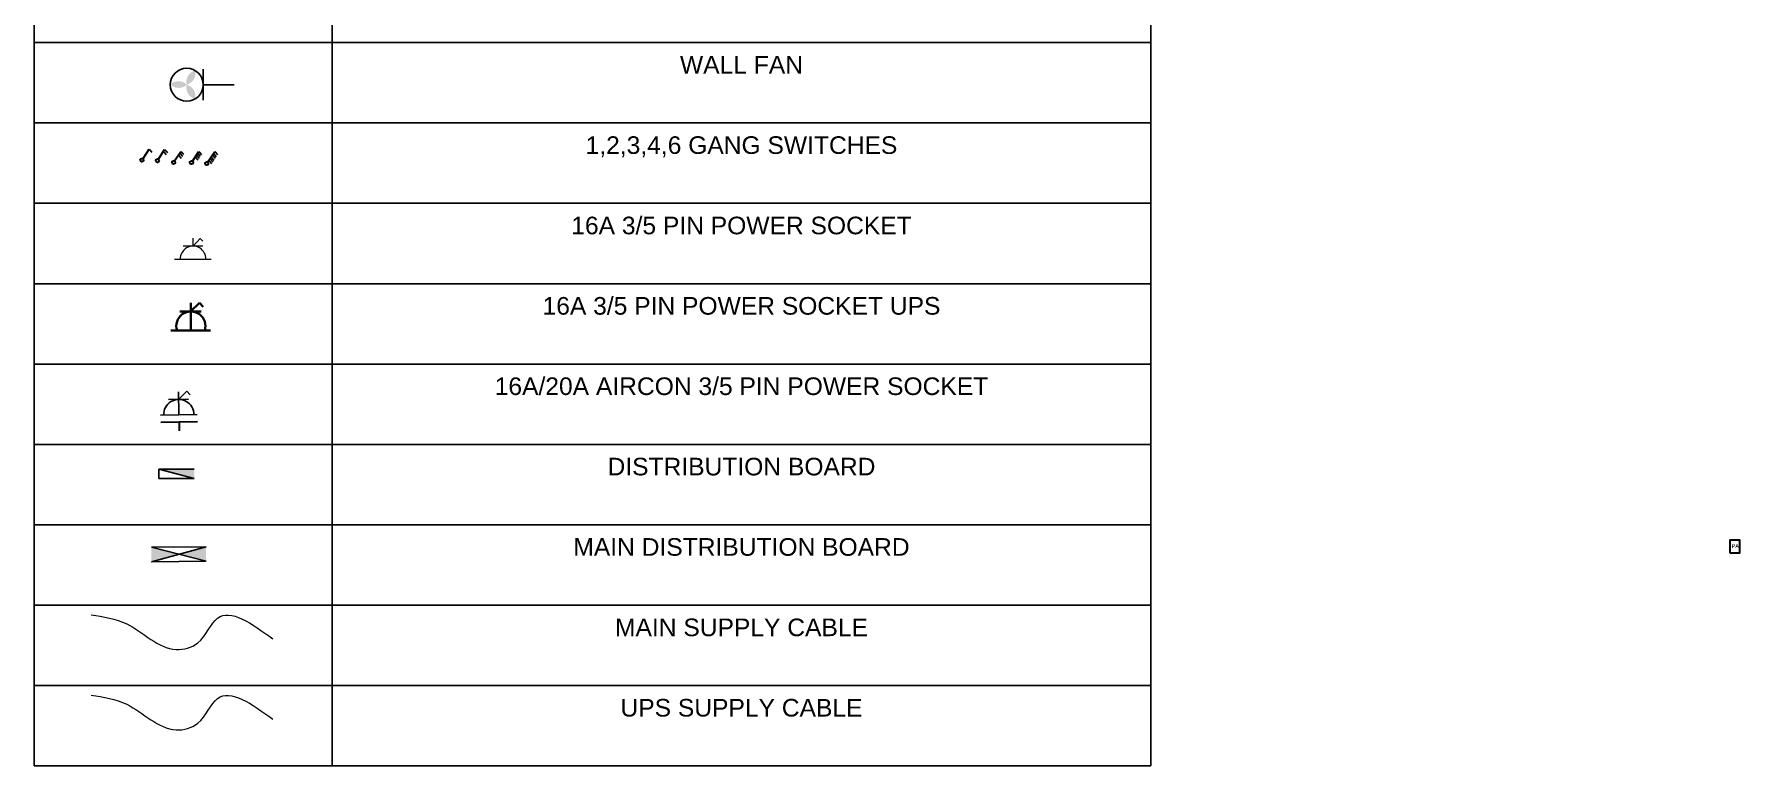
# Model space of a CAD drawing. Header units: millimetres. Extents: x 2355032 to 3136749, y 3674522 to 3929111.
# Drawn here: x 2355032 to 2390844, y 3849568 to 3864938 of the extents above; entities that cross this region are included whole.
import ezdxf

# ---------------------------------------------------------------- set-up
doc = ezdxf.new("R2010")
doc.units = ezdxf.units.MM
doc.header["$MEASUREMENT"] = 0
for name, color, linetype, lineweight in [('4 CCTV QM FIRE', 82, 'Continuous', 30), ('4 DB BOXES', 3, 'Continuous', 25), ('5 DB BOXES', 3, 'Continuous', 25), ('Aircon socjet points', 6, 'Continuous', 15), ('conduit Light & fan City', 30, 'Continuous', 5), ('electrical legends', 3, 'Continuous', 25), ('Power Sockets City supply', 141, 'Continuous', 13), ('Switches', 173, 'Continuous', 15)]:
    doc.layers.add(name, color=color, linetype=linetype, lineweight=lineweight)
for name, color, linetype in [('ceilling fan', 3, 'Continuous'), ('POWER SOCKET UPS', 3, 'Continuous'), ('wire powered ups', 3, 'Continuous'), ('Wires', 1, 'Continuous')]:
    doc.layers.add(name, color=color, linetype=linetype)
doc.styles.add('FixtureNames', font='arial.ttf', dxfattribs={"height": 0.2})
doc.styles.get("Standard").update_dxf_attribs({"font": 'arial.ttf'})

# ---------------------------------------------------------------- blocks, each defined once
blk = doc.blocks.new('PA WALL')
at = {"color": 6}
blk.add_lwpolyline([(-2577523, -884294), (-2577312, -884294), (-2577312, -884029), (-2577523, -884029)], close=True, dxfattribs=at)
at = {"color": 6, "style": 'FixtureNames'}
blk.add_text('PA', height=81.2, dxfattribs=at).set_placement((-2577483, -884193))
blk = doc.blocks.new('*T76')
at = {"layer": 'Wires', "color": 0, "linetype": 'ByBlock', "lineweight": -2, "ltscale": 5, "transparency": 16777216}
for p, q in [((0, 0), (23446, 0)), ((0, 0), (0, -35887)), ((23446, 0), (23446, -35887)), ((0, -2126), (23446, -2126)), ((6257, -2126), (6257, -35887)), ((0, -3814), (23446, -3814)), ((0, -5502), (23446, -5502)), ((0, -7190), (23446, -7190)), ((0, -8878), (23446, -8878)), ((0, -10566), (23446, -10566)), ((0, -12254), (23446, -12254)), ((0, -13942), (23446, -13942)), ((0, -15630), (23446, -15630)), ((0, -17318), (23446, -17318)), ((0, -19007), (23446, -19007)), ((0, -20695), (23446, -20695)), ((0, -22383), (23446, -22383)), ((0, -24071), (23446, -24071)), ((0, -25759), (23446, -25759)), ((0, -27447), (23446, -27447)), ((0, -29135), (23446, -29135)), ((0, -30823), (23446, -30823)), ((0, -32511), (23446, -32511)), ((0, -34199), (23446, -34199)), ((0, -35887), (23446, -35887))]:
    blk.add_line(p, q, dxfattribs=at)
at = {"layer": 'Wires', "color": 0, "lineweight": 9, "ltscale": 5, "transparency": 16777216}
for s, insert, char_height, width, attachment_point in [('LEGEND', (11723, -1063), 1172.3, 22882.87, 5), ('6W LED PANEL', (14851, -2970), 369.78, 16626.31, 5), ('15 W LED PANEL', (14851, -4095), 369.78, 16626.31, 2), ('1X4 40W LED PANEL', (14851, -5783), 369.78, 16626.31, 2), ('2X2 30W LED PANEL', (14851, -7471), 369.78, 16626.31, 2), ('1X2 20W LED PANEL', (14851, -9159), 369.78, 16626.31, 2), ('2x2 36W LED PANEL', (14851, -10847), 369.78, 16626.31, 2), ('30W LED BULB HANGING', (14851, -12536), 369.78, 16626.31, 2), ('15W LED ROUND EMERGENCY', (14851, -14224), 369.78, 16626.31, 2), ('15W LED ROUND EMERGENCY  WALL', (14851, -15912), 369.78, 16626.31, 2), ('BATHROOM MIRROR LIGHT AT 3" HEIGHT FROM TOP OF MIRROR', (14851, -17600), 369.78, 16626.31, 2), ('48" CEILING FAN  ', (14851, -19288), 369.78, 16626.31, 2), ('WALL FAN  ', (14851, -20976), 369.8, 16626.31, 2), ('1,2,3,4,6 GANG SWITCHES  ', (14851, -22664), 369.78, 16626.31, 2), ('16A 3/5 PIN POWER SOCKET ', (14851, -24352), 369.78, 16626.31, 2), ('16A 3/5 PIN POWER SOCKET UPS', (14851, -26040), 369.78, 16626.31, 2), ('16A/20A AIRCON 3/5 PIN POWER SOCKET', (14851, -27728), 369.78, 16626.31, 2), ('DISTRIBUTION BOARD', (14851, -29416), 369.78, 16626.31, 2), ('MAIN DISTRIBUTION BOARD', (14851, -31104), 369.78, 16626.31, 2), ('MAIN SUPPLY CABLE', (14851, -32793), 369.78, 16626.31, 2), ('UPS SUPPLY CABLE', (14851, -34481), 369.78, 16626.31, 2)]:
    blk.add_mtext(s, dxfattribs=dict(at, insert=insert, char_height=char_height, width=width, attachment_point=attachment_point))
blk = doc.blocks.new('1 WAY')
at = {"layer": 'Switches', "lineweight": 30}
for p, q in [((1.8, 2.1), (6, 8.5)), ((6, 8.5), (7.8, 6.5))]:
    blk.add_line(p, q, dxfattribs=at)
blk.add_circle((1.1, 1.1), 1.13, dxfattribs=at)
blk = doc.blocks.new('2 WAY')
at = {"layer": 'Switches', "lineweight": 30}
for p, q in [((1.8, 2.1), (6, 8.5)), ((5.3, 7.3), (7, 5.3)), ((6, 8.5), (7.8, 6.5))]:
    blk.add_line(p, q, dxfattribs=at)
blk.add_circle((1.1, 1.1), 1.13, dxfattribs=at)
blk = doc.blocks.new('3 WAY')
at = {"layer": 'Switches', "lineweight": 30}
for p, q in [((1.8, 2.1), (6, 8.5)), ((4.5, 6), (6.3, 4)), ((5.3, 7.3), (7, 5.3)), ((6, 8.5), (7.8, 6.5))]:
    blk.add_line(p, q, dxfattribs=at)
blk.add_circle((1.1, 1.1), 1.13, dxfattribs=at)
blk = doc.blocks.new('4 WAY')
at = {"layer": 'Switches', "lineweight": 30}
for p, q in [((1.8, 2.1), (6, 8.5)), ((3.6, 4.9), (5.4, 2.9)), ((4.5, 6), (6.3, 4)), ((5.3, 7.3), (7, 5.3)), ((6, 8.5), (7.8, 6.5))]:
    blk.add_line(p, q, dxfattribs=at)
blk.add_circle((1.1, 1.1), 1.13, dxfattribs=at)
blk = doc.blocks.new('6gang switch')
at = {"layer": 'Switches', "lineweight": 30}
for p, q in [((1.7, 2.1), (6.5, 9.2)), ((2.4, 3.2), (4.2, 1.2)), ((3.3, 4.3), (5.1, 2.3)), ((4.1, 5.5), (5.8, 3.5)), ((5, 6.7), (6.7, 4.7)), ((5.7, 7.9), (7.5, 5.9)), ((6.5, 9.2), (8.2, 7.2))]:
    blk.add_line(p, q, dxfattribs=at)
blk.add_circle((1.1, 1.1), 1.13, dxfattribs=at)
blk = doc.blocks.new('FDB')
at = {"layer": '4 DB BOXES'}
blk.add_hatch(color=256, dxfattribs=at).paths.add_polyline_path([(-65075.48, -197982.42), (-65075.48, -197977), (-65095.76, -197982.42)])
for p, q in [((-65095.76, -197982.42), (-65095.76, -197977)), ((-65095.76, -197977), (-65075.48, -197977)), ((-65075.48, -197977), (-65095.76, -197982.42)), ((-65075.48, -197982.42), (-65095.76, -197982.42))]:
    blk.add_line(p, q, dxfattribs=at)
blk = doc.blocks.new('mpb')
h = blk.add_hatch(color=3)
h.paths.add_polyline_path([(531970, 179435), (531970, 179646), (531575, 179540)])
h.paths.add_polyline_path([(531575, 179540), (531284, 179618), (531284, 179462)])
h.paths.add_polyline_path([(531284, 179462), (531284, 179618), (531180, 179646), (531180, 179435)])
at = {"color": 3}
for p, q in [((531180, 179646), (531970, 179646)), ((531180, 179646), (531970, 179435)), ((531970, 179646), (531180, 179435)), ((531970, 179435), (531180, 179435))]:
    blk.add_line(p, q, dxfattribs=at)
blk = doc.blocks.new('A$C4CCC7B59')
at = {"layer": 'Aircon socjet points', "lineweight": 25}
for p, q in [((4.74, 8.14), (6.9, 10.19)), ((4.74, 4.12), (4.74, 10.07)), ((6.9, 10.19), (7.76, 9.23)), ((7.29, 8.14), (2.19, 8.14)), ((0, 4.12), (9.5, 4.12))]:
    blk.add_line(p, q, dxfattribs=at)
at = {"layer": 'Aircon socjet points', "lineweight": 30}
for p, q in [((0.03, 2.31), (9.53, 2.31)), ((4.78, 2.31), (4.78, 0))]:
    blk.add_line(p, q, dxfattribs=at)
at = {"layer": 'Aircon socjet points', "lineweight": 25}
blk.add_arc((4.74, 4.25), 3.89, 358.0916, 181.9084, dxfattribs=at)
blk = doc.blocks.new('15A N soc')
at = {"layer": 'Power Sockets City supply', "color": 244, "lineweight": 13, "true_color": 0x991b1e}
for p, q in [((52222.561, 99516.206), (52222.561, 99516.26)), ((52222.561, 99516.206), (52222.61, 99516.259)), ((52222.61, 99516.259), (52222.628, 99516.24)), ((52222.628, 99516.206), (52222.493, 99516.206)), ((52222.434, 99516.116), (52222.686, 99516.116))]:
    blk.add_line(p, q, dxfattribs=at)
blk.add_arc((52222.561, 99516.118), 0.0881, 358.32, 181.68, dxfattribs=at)
blk = doc.blocks.new('POWER SOCKET UPS')
at = {"layer": 'POWER SOCKET UPS', "lineweight": 35}
for p, q in [((105, 186), (-105, 188)), ((0, 0), (2, 271)), ((1, 187), (90, 271)), ((90, 271), (125, 231)), ((-195, 2), (195, -2))]:
    blk.add_line(p, q, dxfattribs=at)
blk.add_arc((2, 44), 143, 341.6994, 197.3301, dxfattribs=at)

msp = doc.modelspace()

# ---------------------------------------------------------------- hatches: boundary and pattern name
at = {"layer": 'electrical legends'}
h = msp.add_hatch(color=3, dxfattribs=at)
h.paths.add_polyline_path([(2357892, 3863882, 0.411181), (2358237, 3863875, 0.411181)])
h.paths.add_polyline_path([(2358410, 3863576, 0.411181), (2358237, 3863875, 0.411181)])
h.paths.add_polyline_path([(2358237, 3863875, 0.411181), (2358410, 3864174, 0.411181)])

# ---------------------------------------------------------------- linework, layer by layer
at = {"layer": 'electrical legends', "color": 3, "ltscale": 2e-06}
for p, q in [((2358583, 3864199), (2358583, 3863551)), ((2358583, 3863875), (2359231, 3863875))]:
    msp.add_line(p, q, dxfattribs=at)
at = {"layer": 'electrical legends', "color": 3}
msp.add_circle((2358237, 3863875), 346, dxfattribs=at)
at = {"layer": 'wire powered ups', "lineweight": 9}
msp.add_spline([(2356230, 3851052), (2356976, 3850862), (2358016, 3850325), (2358467, 3850463), (2358883, 3850983), (2360045, 3850550)], degree=3, dxfattribs=at)
at = {"layer": 'Wires', "lineweight": 9}
msp.add_spline([(2356230, 3852740), (2356976, 3852550), (2358016, 3852013), (2358467, 3852151), (2358883, 3852671), (2360045, 3852238)], degree=3, dxfattribs=at)

# ---------------------------------------------------------------- block references
msp.add_blockref('*T76', (2355032, 3885455))
at = {"layer": '4 CCTV QM FIRE', "color": 4, "rotation": 0.4774412676406812}
msp.add_blockref('PA WALL', (4960698, 4759783), dxfattribs=at)
at = {"layer": '5 DB BOXES'}
for name, p, xscale, yscale, zscale, rotation in [('FDB', (4746632, -3410055), -36.69950637488537, 36.69950639587869, 36.69950638066625, 180), ('mpb', (3128630, 4121341), 1.453661322690531, 1.453661322690531, 1.453661322690531, 180.4705244651931)]:
    msp.add_blockref(name, p, dxfattribs=dict(at, xscale=xscale, yscale=yscale, zscale=zscale, rotation=rotation))
at = {"layer": 'Aircon socjet points', "lineweight": 0, "xscale": 81.24999999999999, "yscale": 81.24999999999999, "zscale": 81.24999999999999, "rotation": 1.009016649268497}
msp.add_blockref('A$C4CCC7B59', (2357690, 3856597, 18), dxfattribs=at)
at = {"layer": 'ceilling fan', "lineweight": -3, "xscale": 31.30765159497629, "yscale": 31.30765159497629, "zscale": 31.30765159497629}
for name, p in [('1 WAY', (2357262, 3862256)), ('2 WAY', (2357585, 3862245)), ('3 WAY', (2357925, 3862209)), ('4 WAY', (2358302, 3862205))]:
    msp.add_blockref(name, p, dxfattribs=at)
at = {"layer": 'conduit Light & fan City', "xscale": 31.30765159497629, "yscale": 31.30765159497629, "zscale": 31.30765159497629}
msp.add_blockref('6gang switch', (2358622, 3862183), dxfattribs=at)
at = {"layer": 'POWER SOCKET UPS', "xscale": 2.1375, "yscale": 2.1375, "zscale": 2.1375, "rotation": 0.5397294408170294}
msp.add_blockref('POWER SOCKET UPS', (2358320, 3858711), dxfattribs=at)
at = {"layer": 'Power Sockets City supply', "lineweight": 0, "xscale": 3056.416138898382, "yscale": 3056.416138898382, "zscale": 3056.416138898382}
msp.add_blockref('15A N soc', (-157255509, -300302454), dxfattribs=at)

doc.saveas('drawing.dxf')
